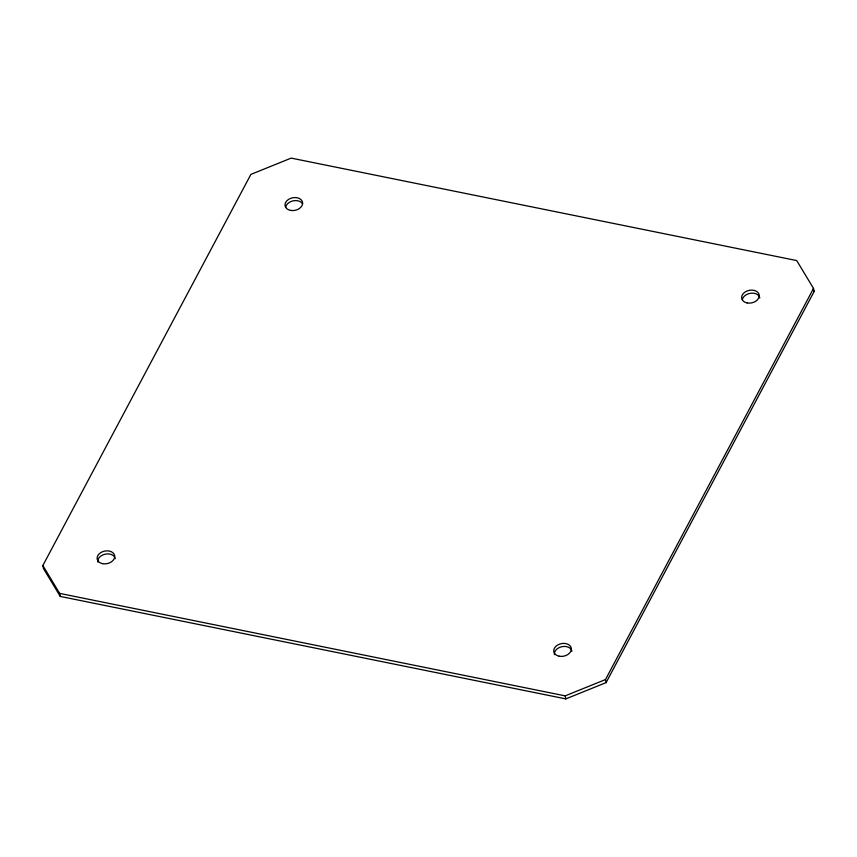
<?xml version="1.0" encoding="UTF-8"?>
<svg xmlns="http://www.w3.org/2000/svg" width="857" height="857" viewBox="0 0 857 857"><rect width="100%" height="100%" fill="white"/><g stroke="black" fill="none" stroke-linecap="round" stroke-linejoin="round"><path stroke-width="1.29" d="M42.85 565.534L250.887 174.4L291.176 158.106L796.721 260.571L813.518 288.434L814.15 291.466L606.113 682.601L565.824 698.894L60.279 596.429L43.482 568.566L42.85 565.534L59.647 593.398L60.279 596.429M606.113 682.601L605.481 679.569L813.518 288.434M59.647 593.398L565.192 695.863L605.481 679.569M812.811 289.238L814.15 291.466M565.192 695.863L565.824 698.894M742.333 299.682A8.913 6.395 -11.8 0 1 751.064 293.19A8.913 6.395 -11.8 0 1 759.827 297.925M285.713 207.137A8.913 6.395 -11.8 0 1 293.287 200.806A8.913 6.395 -11.8 0 1 302.596 203.805M97.816 562.106A8.913 6.395 -11.8 0 1 105.379 554.093A8.913 6.395 -11.8 0 1 115.288 558.657M554.436 654.662A8.913 6.395 -11.8 0 1 561.999 646.649A8.913 6.395 -11.8 0 1 571.919 651.213M559.182 656.205A8.913 6.395 -11.8 0 0 571.276 648.181A8.913 6.395 -11.8 0 0 557.157 645.31A8.913 6.395 -11.8 0 0 559.182 656.205M747.09 302.928A8.913 6.395 -11.8 0 0 759.184 294.894A8.913 6.395 -11.8 0 0 745.065 292.033A8.913 6.395 -11.8 0 0 747.09 302.928M290.469 210.372A8.913 6.395 -11.8 0 0 302.564 202.338A8.913 6.395 -11.8 0 0 288.445 199.477A8.913 6.395 -11.8 0 0 290.469 210.372M102.561 563.66A8.913 6.395 -11.8 0 0 114.656 555.625A8.913 6.395 -11.8 0 0 100.537 552.765A8.913 6.395 -11.8 0 0 102.561 563.66"/></g></svg>
